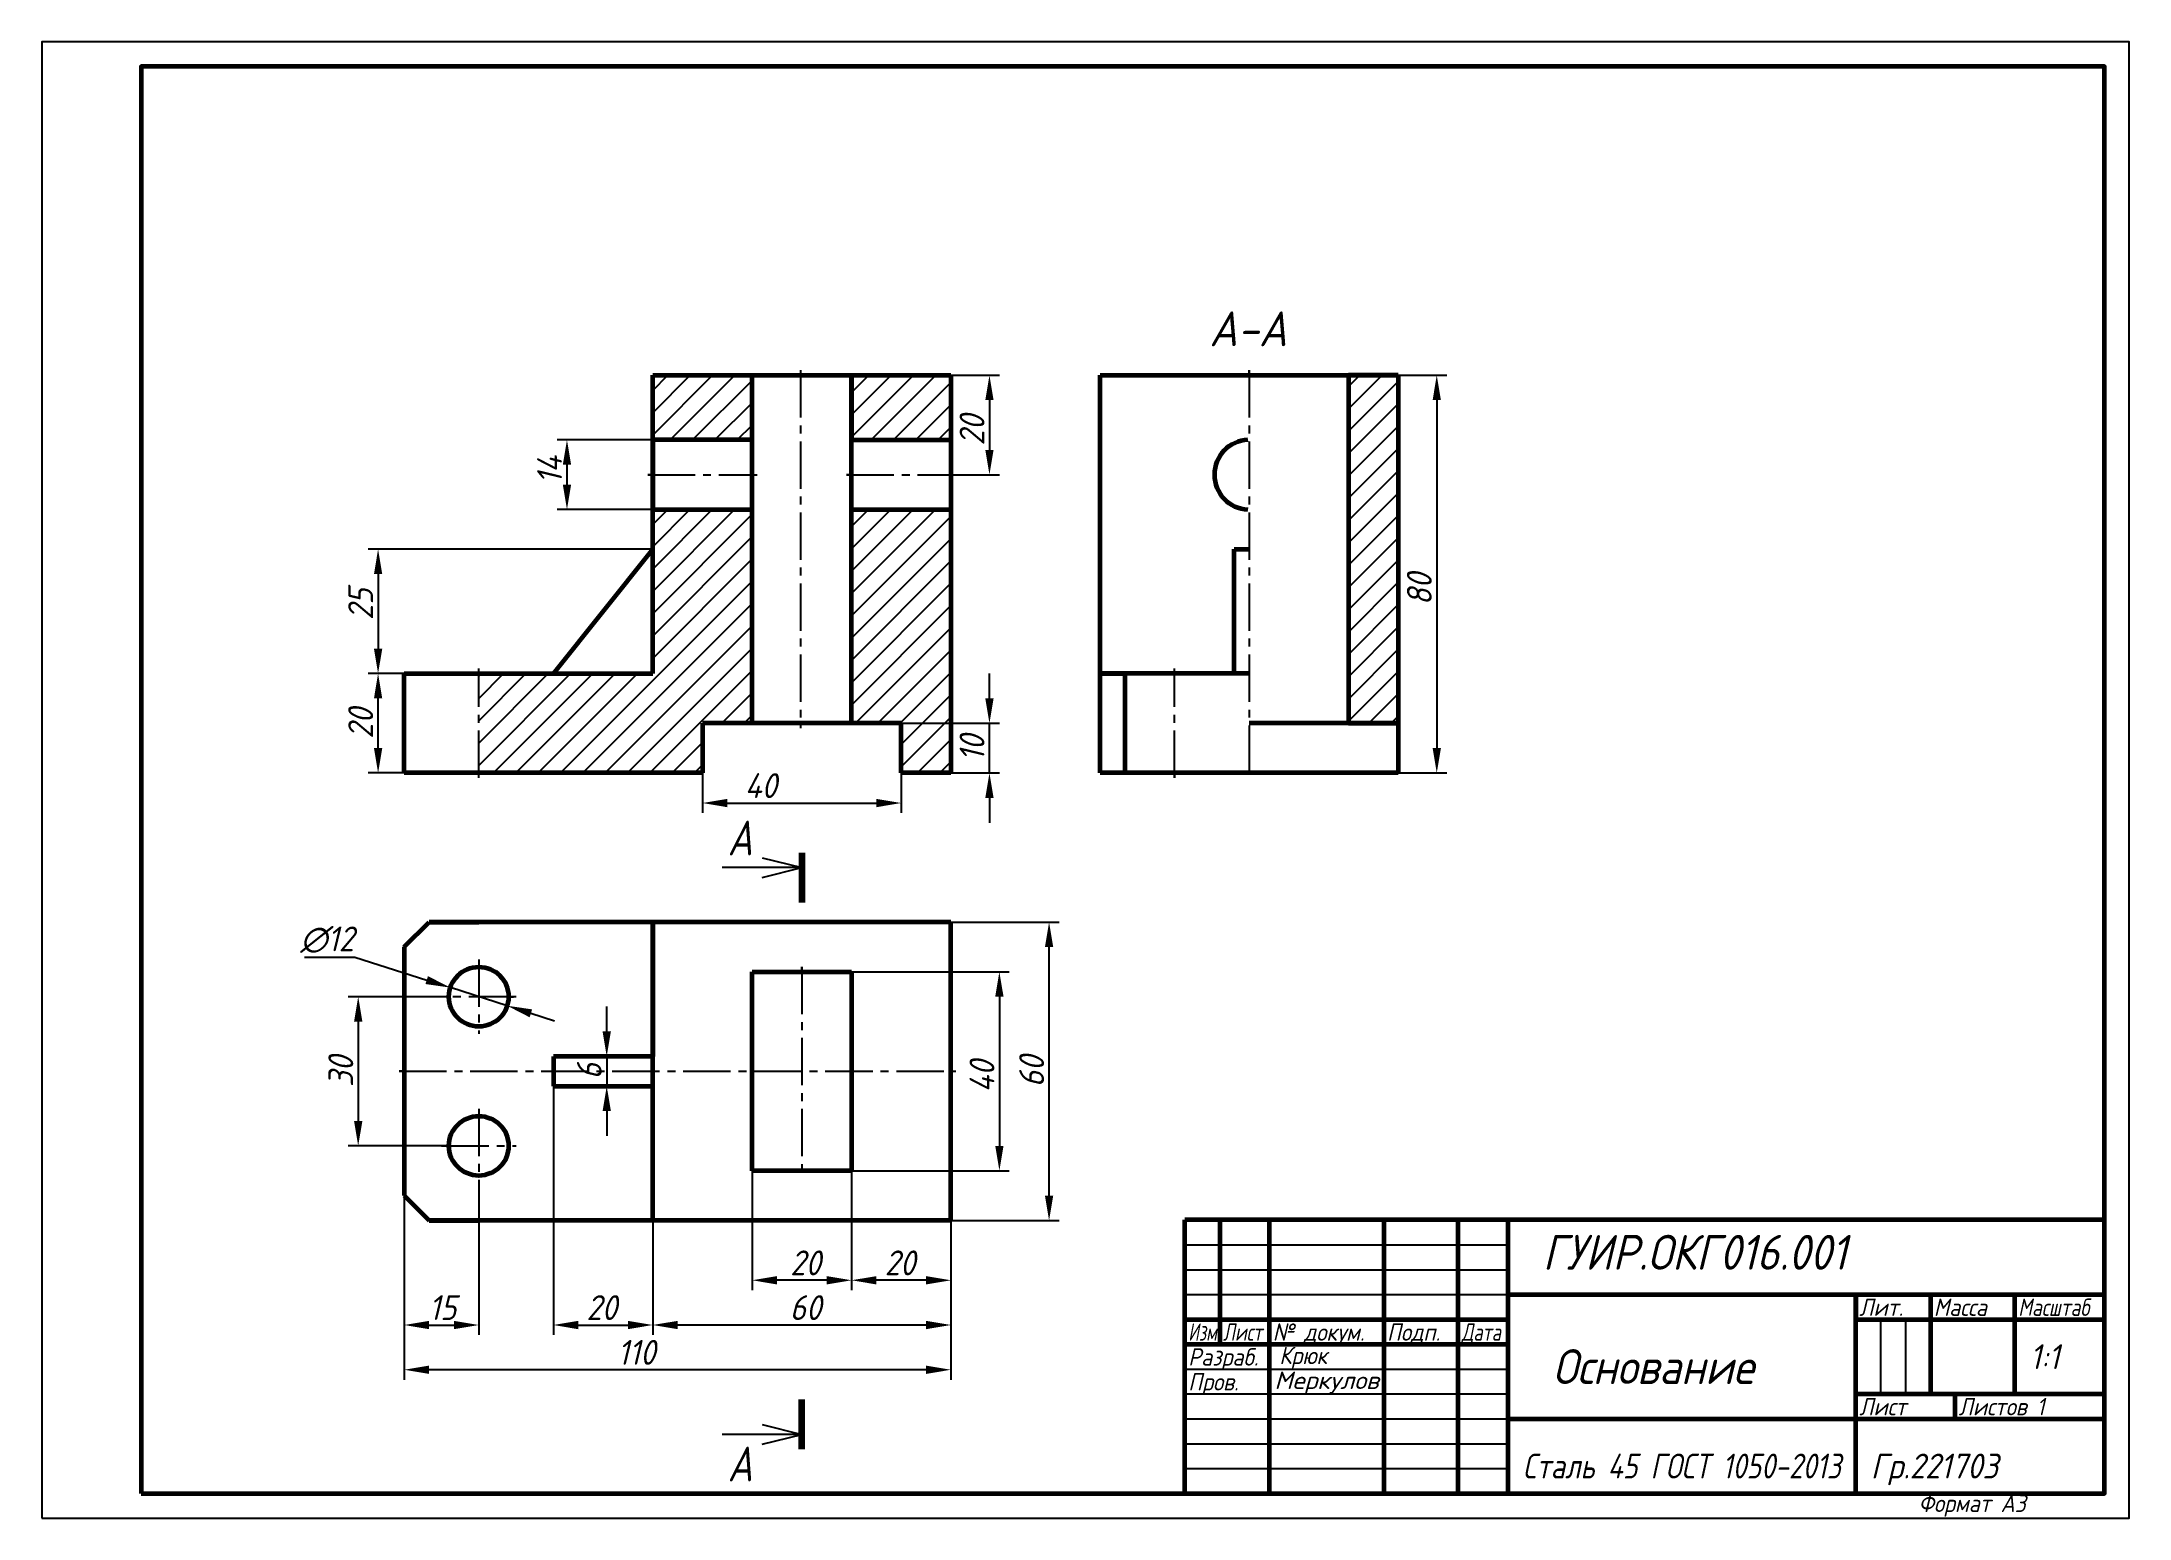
# Model space of a CAD drawing. Header units: millimetres. Extents: x 0 to 420, y 0 to 297.
import ezdxf
from ezdxf.enums import TextEntityAlignment as Align

# ---------------------------------------------------------------- set-up
doc = ezdxf.new("R2010")
doc.units = ezdxf.units.MM
doc.header["$LTSCALE"] = 0.5
doc.linetypes.add('осевая2', pattern=[28.575, 19.05, -3.175, 3.175, -3.175])
doc.layers.get('0').update_dxf_attribs({"lineweight": 60})
doc.layers.get('Defpoints').update_dxf_attribs({"color": 5})
doc.layers.add('1-оси', color=50, linetype='осевая2')
doc.layers.add('3-размеры', color=6, linetype='Continuous')
doc.layers.add('2-штриховка', color=7, linetype='Continuous', true_color=0x00c7c7)
doc.layers.add('4-текст', color=7, linetype='Continuous', true_color=0x00ad00)
doc.styles.get("Standard").update_dxf_attribs({"font": 'isocpeui.ttf', "width": 0.9})
doc.dimstyles.new('Standart', dxfattribs={"dimtxt": 5, "dimasz": 5, "dimexe": 2, "dimexo": 0, "dimgap": 1, "dimtad": 1, "dimtoh": 1, "dimdec": 0, "dimtxsty": 'Standard', "dimcen": 2.5, "dimadec": 0, "dimazin": 0, "dimtfac": 1, "dimtdec": 0, "dimtmove": 0, "dimatfit": 3, "dimldrblk": 'DOTSMALL', "dimfxl": 1, "dimarcsym": 0})
pattern_1 = [(45, (-7.326, -29.1326), (-2.245064, 2.245064), [])]

# ---------------------------------------------------------------- blocks, each defined once
blk = doc.blocks.new('Vraz')
at = {"lineweight": -3}
for p, q in [((0, 0), (-16, 0)), ((-8, -2), (0, 0)), ((-7.99, 1.98), (0, 0))]:
    blk.add_line(p, q, dxfattribs=at)
at = {"lineweight": 100}
blk.add_line((0, 3), (0, -7), dxfattribs=at)
at = {"width": 0.8}
blk.add_text('A', height=7, dxfattribs=at).set_placement((-14.93, 2.46))
blk = doc.blocks.new('Nraz')
at = {"lineweight": 100}
blk.add_line((0, -3), (0, 7), dxfattribs=at)
at = {"lineweight": -3}
for p, q in [((0, 0), (-16, 0)), ((-8, 2), (0, 0)), ((-7.99, -1.98), (0, 0))]:
    blk.add_line(p, q, dxfattribs=at)
at = {"width": 0.8}
blk.add_text('A', height=7, dxfattribs=at).set_placement((-14.93, -9.46))
blk = doc.blocks.new('*D5')
at = {"layer": '3-размеры', "color": 0, "lineweight": -2, "transparency": 16777216}
for p, q in [((162.93, 59.91), (162.93, 45.87)), ((182.93, 59.91), (182.93, 45.87)), ((177.93, 47.87), (167.93, 47.87))]:
    blk.add_line(p, q, dxfattribs=at)
at = {"layer": '3-размеры', "color": 0, "transparency": 16777216}
for points in [[(167.93, 48.7), (167.93, 47.03), (162.93, 47.87)], [(177.93, 48.7), (177.93, 47.03), (182.93, 47.87)]]:
    blk.add_solid(points, dxfattribs=at)
at = {"layer": 'Defpoints', "color": 0, "transparency": 16777216}
for p in [(162.93, 59.91), (182.93, 59.91), (162.93, 47.87)]:
    blk.add_point(p, dxfattribs=at)
at = {"layer": '3-размеры', "color": 0, "transparency": 16777216, "insert": (172.67, 51.37), "char_height": 5, "attachment_point": 5}
blk.add_mtext('20', dxfattribs=at)
blk = doc.blocks.new('_DotSmall')
at = {"color": 0, "linetype": 'ByBlock', "const_width": 0.5}
blk.add_lwpolyline([(-0.0625, 0, 1), (0.0625, 0, 1)], format="xyb", close=True, dxfattribs=at)
blk = doc.blocks.new('*D6')
at = {"layer": '3-размеры', "color": 0, "lineweight": -2, "transparency": 16777216}
for p, q in [((142.93, 69.91), (142.93, 45.87)), ((162.93, 69.91), (162.93, 45.87)), ((157.93, 47.87), (147.93, 47.87))]:
    blk.add_line(p, q, dxfattribs=at)
at = {"layer": '3-размеры', "color": 0, "transparency": 16777216}
for points in [[(147.93, 48.7), (147.93, 47.03), (142.93, 47.87)], [(157.93, 48.7), (157.93, 47.03), (162.93, 47.87)]]:
    blk.add_solid(points, dxfattribs=at)
at = {"layer": 'Defpoints', "color": 0, "transparency": 16777216}
for p in [(142.93, 69.91), (162.93, 69.91), (142.93, 47.87)]:
    blk.add_point(p, dxfattribs=at)
at = {"layer": '3-размеры', "color": 0, "transparency": 16777216, "insert": (153.67, 51.37), "char_height": 5, "attachment_point": 5}
blk.add_mtext('20', dxfattribs=at)
blk = doc.blocks.new('*D7')
at = {"layer": '3-размеры', "color": 0, "lineweight": -2, "transparency": 16777216}
for p, q in [((122.93, 59.91), (122.93, 36.87)), ((182.93, 59.91), (182.93, 36.87)), ((177.93, 38.87), (127.93, 38.87))]:
    blk.add_line(p, q, dxfattribs=at)
at = {"layer": '3-размеры', "color": 0, "transparency": 16777216}
for points in [[(127.93, 39.7), (127.93, 38.03), (122.93, 38.87)], [(177.93, 39.7), (177.93, 38.03), (182.93, 38.87)]]:
    blk.add_solid(points, dxfattribs=at)
at = {"layer": 'Defpoints', "color": 0, "transparency": 16777216}
for p in [(122.93, 59.91), (182.93, 59.91), (122.93, 38.87)]:
    blk.add_point(p, dxfattribs=at)
at = {"layer": '3-размеры', "color": 0, "transparency": 16777216, "insert": (153.67, 42.37), "char_height": 5, "attachment_point": 5}
blk.add_mtext('60', dxfattribs=at)
blk = doc.blocks.new('*D8')
at = {"layer": '3-размеры', "color": 0, "lineweight": -2, "transparency": 16777216}
for p, q in [((102.93, 86.91), (102.93, 36.87)), ((122.93, 86.91), (122.93, 36.87)), ((107.93, 38.87), (117.93, 38.87))]:
    blk.add_line(p, q, dxfattribs=at)
at = {"layer": '3-размеры', "color": 0, "transparency": 16777216}
for points in [[(107.93, 39.7), (107.93, 38.03), (102.93, 38.87)], [(117.93, 39.7), (117.93, 38.03), (122.93, 38.87)]]:
    blk.add_solid(points, dxfattribs=at)
at = {"layer": 'Defpoints', "color": 0, "transparency": 16777216}
for p in [(102.93, 86.91), (122.93, 86.91), (122.93, 38.87)]:
    blk.add_point(p, dxfattribs=at)
at = {"layer": '3-размеры', "color": 0, "transparency": 16777216, "insert": (112.67, 42.37), "char_height": 5, "attachment_point": 5}
blk.add_mtext('20', dxfattribs=at)
blk = doc.blocks.new('*D9')
at = {"layer": '3-размеры', "color": 0, "lineweight": -2, "transparency": 16777216}
for p, q in [((52.87, 112.87), (62.99, 112.87)), ((62.99, 112.87), (77.45, 108.25)), ((93.65, 103.09), (82.21, 106.74)), ((98.41, 101.57), (103.17, 100.05))]:
    blk.add_line(p, q, dxfattribs=at)
at = {"layer": '3-размеры', "color": 0, "transparency": 16777216}
for points in [[(77.7, 109.05), (77.2, 107.46), (82.21, 106.74)], [(98.66, 102.36), (98.16, 100.77), (93.65, 103.09)]]:
    blk.add_solid(points, dxfattribs=at)
at = {"layer": 'Defpoints', "color": 0, "transparency": 16777216}
for p in [(82.21, 106.74), (93.65, 103.09)]:
    blk.add_point(p, dxfattribs=at)
at = {"layer": '3-размеры', "color": 0, "transparency": 16777216, "insert": (57.43, 116.37), "char_height": 5, "attachment_point": 5}
blk.add_mtext('∅12', dxfattribs=at)
blk = doc.blocks.new('*D10')
at = {"layer": '3-размеры', "color": 0, "lineweight": -2, "transparency": 16777216}
for p, q in [((81.93, 104.91), (61.67, 104.91)), ((63.67, 99.91), (63.67, 79.91)), ((81.93, 74.91), (61.67, 74.91))]:
    blk.add_line(p, q, dxfattribs=at)
at = {"layer": '3-размеры', "color": 0, "transparency": 16777216}
for points in [[(62.84, 99.91), (64.51, 99.91), (63.67, 104.91)], [(62.84, 79.91), (64.51, 79.91), (63.67, 74.91)]]:
    blk.add_solid(points, dxfattribs=at)
at = {"layer": 'Defpoints', "color": 0, "transparency": 16777216}
for p in [(81.93, 104.91), (63.67, 74.91), (81.93, 74.91)]:
    blk.add_point(p, dxfattribs=at)
at = {"layer": '3-размеры', "color": 0, "transparency": 16777216, "insert": (60.17, 89.87), "char_height": 5, "attachment_point": 5, "rotation": 90}
blk.add_mtext('30', dxfattribs=at)
blk = doc.blocks.new('*D11')
at = {"layer": '3-размеры', "color": 0, "lineweight": -2, "transparency": 16777216}
for p, q in [((113.67, 97.91), (113.67, 102.91)), ((102.93, 92.91), (115.67, 92.91)), ((113.67, 92.91), (113.67, 86.91)), ((102.93, 86.91), (115.67, 86.91)), ((113.67, 81.91), (113.67, 76.91))]:
    blk.add_line(p, q, dxfattribs=at)
at = {"layer": '3-размеры', "color": 0, "transparency": 16777216}
for points in [[(112.84, 97.91), (114.51, 97.91), (113.67, 92.91)], [(112.84, 81.91), (114.51, 81.91), (113.67, 86.91)]]:
    blk.add_solid(points, dxfattribs=at)
at = {"layer": 'Defpoints', "color": 0, "transparency": 16777216}
for p in [(102.93, 92.91), (102.93, 86.91), (113.67, 86.91)]:
    blk.add_point(p, dxfattribs=at)
at = {"layer": '3-размеры', "color": 0, "transparency": 16777216, "insert": (110.17, 89.91), "char_height": 5, "attachment_point": 5, "rotation": 90}
blk.add_mtext('6', dxfattribs=at)
blk = doc.blocks.new('*D12')
at = {"layer": '3-размеры', "color": 0, "lineweight": -2, "transparency": 16777216}
for p, q in [((87.93, 67.87), (87.93, 36.87)), ((72.93, 64.91), (72.93, 36.87)), ((77.93, 38.87), (82.93, 38.87))]:
    blk.add_line(p, q, dxfattribs=at)
at = {"layer": '3-размеры', "color": 0, "transparency": 16777216}
for points in [[(77.93, 39.7), (77.93, 38.03), (72.93, 38.87)], [(82.93, 39.7), (82.93, 38.03), (87.93, 38.87)]]:
    blk.add_solid(points, dxfattribs=at)
at = {"layer": 'Defpoints', "color": 0, "transparency": 16777216}
for p in [(87.93, 67.87), (72.93, 64.91), (87.93, 38.87)]:
    blk.add_point(p, dxfattribs=at)
at = {"layer": '3-размеры', "color": 0, "transparency": 16777216, "insert": (80.67, 42.37), "char_height": 5, "attachment_point": 5}
blk.add_mtext('15', dxfattribs=at)
blk = doc.blocks.new('*D13')
at = {"layer": '3-размеры', "color": 0, "lineweight": -2, "transparency": 16777216}
for p, q in [((72.93, 59.91), (72.93, 27.87)), ((182.93, 59.91), (182.93, 27.87)), ((177.93, 29.87), (77.93, 29.87))]:
    blk.add_line(p, q, dxfattribs=at)
at = {"layer": '3-размеры', "color": 0, "transparency": 16777216}
for points in [[(77.93, 30.7), (77.93, 29.03), (72.93, 29.87)], [(177.93, 30.7), (177.93, 29.03), (182.93, 29.87)]]:
    blk.add_solid(points, dxfattribs=at)
at = {"layer": 'Defpoints', "color": 0, "transparency": 16777216}
for p in [(72.93, 59.91), (182.93, 59.91), (72.93, 29.87)]:
    blk.add_point(p, dxfattribs=at)
at = {"layer": '3-размеры', "color": 0, "transparency": 16777216, "insert": (119.67, 33.37), "char_height": 5, "attachment_point": 5}
blk.add_mtext('110', dxfattribs=at)
blk = doc.blocks.new('*D14')
at = {"layer": '3-размеры', "color": 0, "lineweight": -2, "transparency": 16777216}
for p, q in [((162.93, 109.91), (194.67, 109.91)), ((192.67, 104.91), (192.67, 74.91)), ((162.93, 69.91), (194.67, 69.91))]:
    blk.add_line(p, q, dxfattribs=at)
at = {"layer": '3-размеры', "color": 0, "transparency": 16777216}
for points in [[(191.84, 104.91), (193.51, 104.91), (192.67, 109.91)], [(191.84, 74.91), (193.51, 74.91), (192.67, 69.91)]]:
    blk.add_solid(points, dxfattribs=at)
at = {"layer": 'Defpoints', "color": 0, "transparency": 16777216}
for p in [(162.93, 109.91), (162.93, 69.91), (192.67, 69.91)]:
    blk.add_point(p, dxfattribs=at)
at = {"layer": '3-размеры', "color": 0, "transparency": 16777216, "insert": (189.17, 88.87), "char_height": 5, "attachment_point": 5, "rotation": 90}
blk.add_mtext('40', dxfattribs=at)
blk = doc.blocks.new('*D15')
at = {"layer": '3-размеры', "color": 0, "lineweight": -2, "transparency": 16777216}
for p, q in [((182.93, 119.91), (204.67, 119.91)), ((202.67, 64.91), (202.67, 114.91)), ((182.93, 59.91), (204.67, 59.91))]:
    blk.add_line(p, q, dxfattribs=at)
at = {"layer": '3-размеры', "color": 0, "transparency": 16777216}
for points in [[(201.84, 114.91), (203.51, 114.91), (202.67, 119.91)], [(201.84, 64.91), (203.51, 64.91), (202.67, 59.91)]]:
    blk.add_solid(points, dxfattribs=at)
at = {"layer": 'Defpoints', "color": 0, "transparency": 16777216}
for p in [(182.93, 119.91), (202.67, 119.91), (182.93, 59.91)]:
    blk.add_point(p, dxfattribs=at)
at = {"layer": '3-размеры', "color": 0, "transparency": 16777216, "insert": (199.17, 89.87), "char_height": 5, "attachment_point": 5, "rotation": 90}
blk.add_mtext('60', dxfattribs=at)
blk = doc.blocks.new('*D16')
at = {"layer": '3-размеры', "color": 0, "lineweight": -2, "transparency": 16777216}
for p, q in [((182.93, 229.91), (192.67, 229.91)), ((190.67, 224.91), (190.67, 214.91)), ((182.93, 209.91), (192.67, 209.91))]:
    blk.add_line(p, q, dxfattribs=at)
at = {"layer": '3-размеры', "color": 0, "transparency": 16777216}
for points in [[(189.84, 224.91), (191.51, 224.91), (190.67, 229.91)], [(189.84, 214.91), (191.51, 214.91), (190.67, 209.91)]]:
    blk.add_solid(points, dxfattribs=at)
at = {"layer": 'Defpoints', "color": 0, "transparency": 16777216}
for p in [(182.93, 229.91), (182.93, 209.91), (190.67, 209.91)]:
    blk.add_point(p, dxfattribs=at)
at = {"layer": '3-размеры', "color": 0, "transparency": 16777216, "insert": (187.17, 218.87), "char_height": 5, "attachment_point": 5, "rotation": 90}
blk.add_mtext('20', dxfattribs=at)
blk = doc.blocks.new('*D17')
at = {"layer": '3-размеры', "color": 0, "lineweight": -2, "transparency": 16777216}
for p, q in [((122.93, 216.91), (103.67, 216.91)), ((105.67, 211.91), (105.67, 207.91)), ((122.93, 202.91), (103.67, 202.91))]:
    blk.add_line(p, q, dxfattribs=at)
at = {"layer": '3-размеры', "color": 0, "transparency": 16777216}
for points in [[(104.84, 211.91), (106.51, 211.91), (105.67, 216.91)], [(104.84, 207.91), (106.51, 207.91), (105.67, 202.91)]]:
    blk.add_solid(points, dxfattribs=at)
at = {"layer": 'Defpoints', "color": 0, "transparency": 16777216}
for p in [(122.93, 216.91), (105.67, 202.91), (122.93, 202.91)]:
    blk.add_point(p, dxfattribs=at)
at = {"layer": '3-размеры', "color": 0, "transparency": 16777216, "insert": (102.17, 210.87), "char_height": 5, "attachment_point": 5, "rotation": 90}
blk.add_mtext('14', dxfattribs=at)
blk = doc.blocks.new('*D18')
at = {"layer": '3-размеры', "color": 0, "lineweight": -2, "transparency": 16777216}
for p, q in [((272.93, 229.91), (282.67, 229.91)), ((280.67, 224.91), (280.67, 154.91)), ((272.93, 149.91), (282.67, 149.91))]:
    blk.add_line(p, q, dxfattribs=at)
at = {"layer": '3-размеры', "color": 0, "transparency": 16777216}
for points in [[(279.84, 224.91), (281.51, 224.91), (280.67, 229.91)], [(279.84, 154.91), (281.51, 154.91), (280.67, 149.91)]]:
    blk.add_solid(points, dxfattribs=at)
at = {"layer": 'Defpoints', "color": 0, "transparency": 16777216}
for p in [(272.93, 229.91), (272.93, 149.91), (280.67, 149.91)]:
    blk.add_point(p, dxfattribs=at)
at = {"layer": '3-размеры', "color": 0, "transparency": 16777216, "insert": (277.17, 186.87), "char_height": 5, "attachment_point": 5, "rotation": 90}
blk.add_mtext('80', dxfattribs=at)
blk = doc.blocks.new('*D19')
at = {"layer": '3-размеры', "color": 0, "lineweight": -2, "transparency": 16777216}
for p, q in [((132.93, 159.91), (132.93, 141.87)), ((172.93, 159.91), (172.93, 141.87)), ((137.93, 143.87), (167.93, 143.87))]:
    blk.add_line(p, q, dxfattribs=at)
at = {"layer": '3-размеры', "color": 0, "transparency": 16777216}
for points in [[(137.93, 144.7), (137.93, 143.03), (132.93, 143.87)], [(167.93, 144.7), (167.93, 143.03), (172.93, 143.87)]]:
    blk.add_solid(points, dxfattribs=at)
at = {"layer": 'Defpoints', "color": 0, "transparency": 16777216}
for p in [(132.93, 159.91), (172.93, 159.91), (172.93, 143.87)]:
    blk.add_point(p, dxfattribs=at)
at = {"layer": '3-размеры', "color": 0, "transparency": 16777216, "insert": (144.67, 147.37), "char_height": 5, "attachment_point": 5}
blk.add_mtext('40', dxfattribs=at)
blk = doc.blocks.new('*D20')
at = {"layer": '3-размеры', "color": 0, "lineweight": -2, "transparency": 16777216}
for p, q in [((72.93, 169.91), (65.67, 169.91)), ((67.67, 154.91), (67.67, 164.91)), ((72.93, 149.91), (65.67, 149.91))]:
    blk.add_line(p, q, dxfattribs=at)
at = {"layer": '3-размеры', "color": 0, "transparency": 16777216}
for points in [[(66.84, 164.91), (68.51, 164.91), (67.67, 169.91)], [(66.84, 154.91), (68.51, 154.91), (67.67, 149.91)]]:
    blk.add_solid(points, dxfattribs=at)
at = {"layer": 'Defpoints', "color": 0, "transparency": 16777216}
for p in [(67.67, 169.91), (72.93, 169.91), (72.93, 149.91)]:
    blk.add_point(p, dxfattribs=at)
at = {"layer": '3-размеры', "color": 0, "transparency": 16777216, "insert": (64.17, 159.87), "char_height": 5, "attachment_point": 5, "rotation": 90}
blk.add_mtext('20', dxfattribs=at)
blk = doc.blocks.new('*D21')
at = {"layer": '3-размеры', "color": 0, "lineweight": -2, "transparency": 16777216}
for p, q in [((122.93, 194.91), (65.67, 194.91)), ((67.67, 189.91), (67.67, 174.91)), ((122.93, 169.91), (65.67, 169.91))]:
    blk.add_line(p, q, dxfattribs=at)
at = {"layer": '3-размеры', "color": 0, "transparency": 16777216}
for points in [[(66.84, 189.91), (68.51, 189.91), (67.67, 194.91)], [(66.84, 174.91), (68.51, 174.91), (67.67, 169.91)]]:
    blk.add_solid(points, dxfattribs=at)
at = {"layer": 'Defpoints', "color": 0, "transparency": 16777216}
for p in [(122.93, 194.91), (67.67, 169.91), (122.93, 169.91)]:
    blk.add_point(p, dxfattribs=at)
at = {"layer": '3-размеры', "color": 0, "transparency": 16777216, "insert": (64.17, 183.87), "char_height": 5, "attachment_point": 5, "rotation": 90}
blk.add_mtext('25', dxfattribs=at)
blk = doc.blocks.new('*D22')
at = {"layer": '3-размеры', "color": 0, "lineweight": -2, "transparency": 16777216}
for p, q in [((190.67, 164.91), (190.67, 169.91)), ((172.93, 159.91), (192.67, 159.91)), ((190.67, 149.91), (190.67, 159.91)), ((172.93, 149.91), (192.67, 149.91)), ((190.67, 144.91), (190.67, 139.91))]:
    blk.add_line(p, q, dxfattribs=at)
at = {"layer": '3-размеры', "color": 0, "transparency": 16777216}
for points in [[(189.84, 164.91), (191.51, 164.91), (190.67, 159.91)], [(189.84, 144.91), (191.51, 144.91), (190.67, 149.91)]]:
    blk.add_solid(points, dxfattribs=at)
at = {"layer": 'Defpoints', "color": 0, "transparency": 16777216}
for p in [(172.93, 159.91), (190.67, 159.91), (172.93, 149.91)]:
    blk.add_point(p, dxfattribs=at)
at = {"layer": '3-размеры', "color": 0, "transparency": 16777216, "insert": (187.17, 154.91), "char_height": 5, "attachment_point": 5, "rotation": 90}
blk.add_mtext('10', dxfattribs=at)

msp = doc.modelspace()

# ---------------------------------------------------------------- hatches: boundary and pattern name
at = {"layer": '2-штриховка'}
h = msp.add_hatch(dxfattribs=at)
h.set_pattern_fill('ANSI31', color=256)
h.set_pattern_definition(pattern_1)
h.paths.add_polyline_path([(122.93, 169.91), (102.93, 169.91), (87.93, 169.91), (87.93, 149.91), (132.93, 149.91), (132.93, 159.91), (142.93, 159.91), (142.93, 202.91), (122.93, 202.91)])
h.paths.add_polyline_path([(122.93, 229.91), (122.93, 216.91), (142.93, 216.91), (142.93, 229.91)])
h.paths.add_polyline_path([(182.93, 216.91), (182.93, 229.91), (162.93, 229.91), (162.93, 216.91)])
h.paths.add_polyline_path([(162.93, 159.91), (172.93, 159.91), (172.93, 149.91), (182.93, 149.91), (182.93, 202.91), (162.93, 202.91)])
h = msp.add_hatch(dxfattribs=at)
h.set_pattern_fill('ANSI31', color=256)
h.set_pattern_definition(pattern_1)
h.paths.add_polyline_path([(262.93, 159.91), (272.93, 159.91), (272.93, 229.91), (262.93, 229.91)])

# ---------------------------------------------------------------- linework, layer by layer
for p, q in [((122.93, 169.91), (122.93, 229.91)), ((122.93, 229.91), (182.93, 229.91)), ((142.93, 159.91), (142.93, 229.91)), ((162.93, 159.91), (162.93, 229.91)), ((162.93, 229.91), (162.93, 216.91)), ((182.93, 229.91), (182.93, 149.91)), ((212.93, 149.91), (212.93, 229.91)), ((212.93, 229.91), (272.93, 229.91)), ((272.93, 229.91), (262.93, 229.91)), ((262.93, 229.91), (262.93, 159.91)), ((272.93, 229.91), (272.93, 159.91)), ((142.93, 216.91), (122.93, 216.91)), ((122.93, 216.91), (122.93, 202.91)), ((162.93, 216.91), (182.93, 216.91)), ((122.93, 202.91), (142.93, 202.91)), ((162.93, 202.91), (182.93, 202.91)), ((122.93, 194.91), (102.93, 169.91)), ((122.93, 169.91), (122.93, 194.91)), ((239.93, 169.91), (239.93, 194.91)), ((239.93, 194.91), (242.93, 194.91)), ((72.93, 149.91), (72.93, 169.91)), ((72.93, 169.91), (77.93, 169.91)), ((72.93, 169.91), (102.93, 169.91)), ((102.93, 169.91), (122.93, 169.91)), ((242.93, 169.91), (212.93, 169.91)), ((212.93, 169.91), (217.93, 169.91)), ((217.93, 169.91), (217.93, 149.91)), ((242.93, 169.91), (239.93, 169.91)), ((172.93, 159.91), (132.93, 159.91)), ((132.93, 159.91), (132.93, 149.91)), ((162.93, 159.91), (142.93, 159.91)), ((172.93, 159.91), (162.93, 159.91)), ((172.93, 149.91), (172.93, 159.91)), ((272.93, 159.91), (242.93, 159.91)), ((262.93, 159.91), (272.93, 159.91)), ((272.93, 159.91), (272.93, 149.91)), ((132.93, 149.91), (72.93, 149.91)), ((182.93, 149.91), (172.93, 149.91)), ((272.93, 149.91), (212.93, 149.91)), ((72.93, 114.91), (77.93, 119.91)), ((182.93, 119.91), (77.93, 119.91)), ((77.93, 119.91), (87.93, 119.91)), ((122.93, 59.91), (122.93, 119.91)), ((122.93, 119.91), (122.93, 92.91)), ((182.93, 59.91), (182.93, 119.91)), ((72.93, 114.91), (72.93, 64.91)), ((142.93, 69.91), (142.93, 109.91)), ((142.93, 109.91), (162.93, 109.91)), ((162.93, 109.91), (162.93, 69.91)), ((122.93, 92.91), (102.93, 92.91)), ((102.93, 92.91), (102.93, 86.91)), ((102.93, 86.91), (122.93, 86.91)), ((162.93, 69.91), (142.93, 69.91)), ((72.93, 64.91), (77.93, 59.91)), ((182.93, 59.91), (77.93, 59.91)), ((77.93, 59.91), (87.93, 59.91)), ((182.93, 59.91), (122.93, 59.91)), ((182.93, 59.91), (162.93, 59.91)), ((365, 45), (365, 40))]:
    msp.add_line(p, q)
at = {"lineweight": 60}
for p, q in [((415, 60), (230, 60)), ((230, 5), (230, 60)), ((237, 60), (237, 35)), ((247, 5), (247, 60)), ((270, 60), (270, 5)), ((285, 5), (285, 60)), ((295, 60), (295, 5)), ((295, 45), (415, 45)), ((365, 5), (365, 45)), ((380, 45), (380, 25)), ((397, 25), (397, 45)), ((230, 40), (295, 40)), ((365, 40), (415, 40)), ((230, 35), (295, 35)), ((365, 25), (415, 25)), ((385, 20), (385, 25)), ((295, 20), (415, 20))]:
    msp.add_line(p, q, dxfattribs=at)
at = {"lineweight": -3}
for p, q in [((230, 55), (295, 55)), ((230, 50), (295, 50)), ((230, 45), (295, 45)), ((370, 25), (370, 40)), ((375, 40), (375, 25)), ((230, 30), (295, 30)), ((230, 25), (295, 25)), ((230, 20), (295, 20)), ((230, 15), (295, 15)), ((230, 10), (295, 10))]:
    msp.add_line(p, q, dxfattribs=at)
at = {"lineweight": 60}
msp.add_lwpolyline([(20, 5), (415, 5), (415, 292), (20, 292)], close=True, dxfattribs=at)
for centre in [(87.93, 104.91), (87.93, 74.91)]:
    msp.add_circle(centre, 6)
msp.add_arc((242.93, 209.91), 7, 92.1047, 267.8953)
at = {"layer": '1-оси'}
for p, q in [((152.67, 230.91), (152.67, 158.91)), ((242.93, 229.91), (242.93, 230.91)), ((242.93, 230.91), (242.93, 148.91)), ((162.93, 216.91), (162.93, 209.91)), ((122.93, 209.91), (121.93, 209.91)), ((121.93, 209.91), (143.93, 209.91)), ((162.93, 209.91), (161.93, 209.91)), ((161.93, 209.91), (183.93, 209.91)), ((87.93, 148.91), (87.93, 170.91)), ((227.93, 148.91), (227.93, 170.91)), ((227.93, 149.91), (227.93, 148.91)), ((87.93, 112.41), (87.93, 97.41)), ((152.93, 109.91), (152.93, 110.91)), ((152.93, 110.91), (152.93, 68.91)), ((95.43, 104.91), (80.43, 104.91)), ((87.93, 104.91), (87.93, 104.91)), ((87.93, 104.91), (87.93, 104.91)), ((87.93, 104.91), (87.93, 104.91)), ((87.93, 104.91), (87.93, 104.91)), ((93.93, 104.91), (94.93, 104.91)), ((72.93, 89.91), (71.93, 89.91)), ((71.93, 89.91), (183.93, 89.91)), ((87.93, 82.37), (87.93, 67.37)), ((80.43, 74.91), (95.43, 74.91)), ((81.93, 74.91), (80.93, 74.91))]:
    msp.add_line(p, q, dxfattribs=at)
at = {"layer": '3-размеры'}
msp.add_line((182.93, 59.91), (182.93, 35.87), dxfattribs=at)
at = {"layer": 'Defpoints'}
msp.add_lwpolyline([(0, 0), (420, 0), (420, 297), (0, 297)], close=True, dxfattribs=at)

# ---------------------------------------------------------------- block references
at = {"layer": '2-штриховка'}
msp.add_blockref('Vraz', (152.93, 130.87), dxfattribs=at)
at = {"layer": '2-штриховка', "color": 2}
msp.add_blockref('Nraz', (152.93, 16.87), dxfattribs=at)

# ---------------------------------------------------------------- texts
at = {"lineweight": -3, "width": 0.9}
msp.add_text('Формат А3', height=3.5, dxfattribs=at).set_placement((377.6, 1.25))
at = {"layer": '2-штриховка', "insert": (234.92, 242.76), "char_height": 7, "attachment_point": 1}
msp.add_mtext_dynamic_manual_height_columns('А-А', width=10, gutter_width=25, heights=[0], dxfattribs=at)
at = {"layer": '4-текст', "width": 0.9}
for s, height, p in [('ГУИР.ОКГ016.001', 7, (302, 50)), ('Крюк', 3.5, (249, 31)), ('Основание', 7, (304, 27)), ('1:1', 5, (400, 30)), ('Гр.221703', 5, (368, 8))]:
    msp.add_text(s, height=height, dxfattribs=at).set_placement(p)
at = {"layer": '4-текст', "lineweight": -3}
for s, width, p in [('Лит.', 0.9, (365.67, 40.7)), ('Масса', 0.9, (380.67, 40.7)), ('Масштаб', 0.8, (397.67, 40.7)), ('Изм.', 0.7, (230.67, 35.7)), ('Лист', 0.75, (237.67, 35.7)), ('№ докум.', 0.9, (247.67, 35.7)), ('Подп.', 0.9, (270.67, 35.7)), ('Дата', 0.75, (285.67, 35.7)), ('Разраб.', 0.9, (230.67, 30.7)), ('Пров.', 0.9, (230.67, 25.7)), ('Лист', 0.9, (365.67, 20.7)), ('Листов 1', 0.9, (385.67, 20.7))]:
    msp.add_text(s, height=3.5, dxfattribs=dict(at, width=width)).set_placement(p)
at = {"layer": '4-текст'}
for s, height, width, p, p2 in [('Меркулов', 3.5, 0.994975, (248, 26), (269, 26)), ('Сталь 45 ГОСТ 1050-2013', 5, 0.767825, (298, 8), (362, 8))]:
    msp.add_text(s, height=height, dxfattribs=dict(at, width=width)).set_placement(p, p2, align=Align.FIT)

# ---------------------------------------------------------------- dimensions: what is measured, and where the dimension line sits
at = {"layer": '3-размеры'}
for base, p1, p2, picture, middle in [((190.67, 209.91), (182.93, 229.91), (182.93, 209.91), '*D16', (190.67, 218.87)), ((280.67, 149.91), (272.93, 229.91), (272.93, 149.91), '*D18', (280.67, 186.87)), ((105.67, 202.91), (122.93, 216.91), (122.93, 202.91), '*D17', (105.67, 210.87)), ((67.67, 169.91), (122.93, 194.91), (122.93, 169.91), '*D21', (67.67, 183.87)), ((67.67, 169.91), (72.93, 149.91), (72.93, 169.91), '*D20', (67.67, 159.87)), ((190.67, 159.91), (172.93, 149.91), (172.93, 159.91), '*D22', (190.67, 154.91)), ((202.67, 119.91), (182.93, 59.91), (182.93, 119.91), '*D15', (202.67, 89.87)), ((192.67, 69.91), (162.93, 109.91), (162.93, 69.91), '*D14', (192.67, 88.87)), ((63.67, 74.91), (81.93, 104.91), (81.93, 74.91), '*D10', (63.67, 89.87)), ((113.67, 86.91), (102.93, 92.91), (102.93, 86.91), '*D11', (113.67, 89.91))]:
    dim = msp.add_linear_dim(base=base, p1=p1, p2=p2, angle=90, dimstyle='Standart', dxfattribs=at)
    dim.commit()
    dim.dimension.update_dxf_attribs({"geometry": picture, "text_midpoint": middle, "dimtype": 160})
for base, p1, p2, picture, middle in [((172.93, 143.87), (132.93, 159.91), (172.93, 159.91), '*D19', (144.67, 143.87)), ((122.93, 38.87), (102.93, 86.91), (122.93, 86.91), '*D8', (112.67, 38.87)), ((87.93, 38.87), (72.93, 64.91), (87.93, 67.87), '*D12', (80.67, 38.87)), ((142.93, 47.87), (162.93, 69.91), (142.93, 69.91), '*D6', (153.67, 47.87)), ((72.93, 29.87), (182.93, 59.91), (72.93, 59.91), '*D13', (119.67, 29.87)), ((122.93, 38.87), (182.93, 59.91), (122.93, 59.91), '*D7', (153.67, 38.87)), ((162.93, 47.87), (182.93, 59.91), (162.93, 59.91), '*D5', (172.67, 47.87))]:
    dim = msp.add_linear_dim(base=base, p1=p1, p2=p2, dimstyle='Standart', dxfattribs=at)
    dim.commit()
    dim.dimension.update_dxf_attribs({"geometry": picture, "text_midpoint": middle, "dimtype": 160})
dim = msp.add_diameter_dim_2p(p1=(93.65, 103.09), p2=(82.21, 106.74), dimstyle='Standart', dxfattribs=at)
dim.commit()
dim.dimension.update_dxf_attribs({"geometry": '*D9', "text_midpoint": (57.43, 112.87), "dimtype": 163})

doc.saveas('drawing.dxf')
